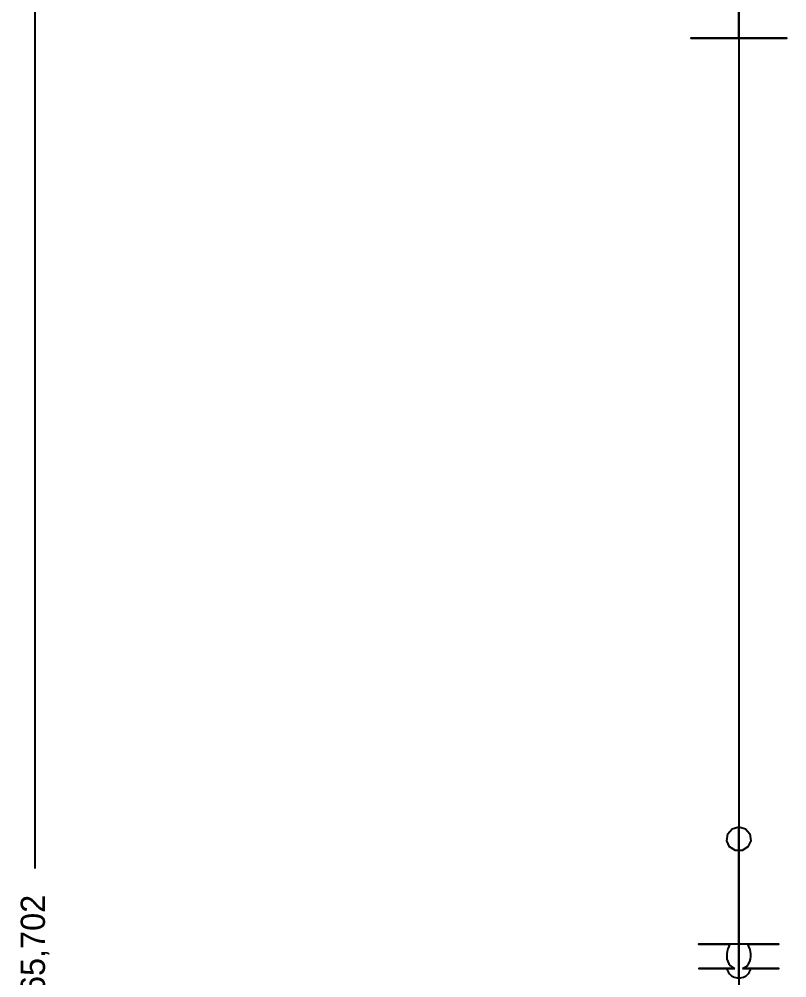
# Model space of a CAD drawing. Header units: millimetres. Extents: x -27 to 709, y -1034 to 466.
# Drawn here: x 320 to 414.9, y 229.8 to 348.4 of the extents above; entities that cross this region are included whole.
import ezdxf

# ---------------------------------------------------------------- set-up
doc = ezdxf.new("R2010")
doc.units = ezdxf.units.MM
doc.layers.add('DIMENSIONS', color=7, linetype='Continuous')
doc.layers.add('YZ_SIDE', color=7, linetype='Continuous')
doc.dimstyles.get("Standard").update_dxf_attribs({"dimtxt": 2.5, "dimasz": 2.5, "dimexe": 1.25, "dimexo": 0.625, "dimtad": 1, "dimcen": 2.5, "dimazin": 3, "dimtfac": 1, "dimtmove": 0, "dimatfit": 3})

# ---------------------------------------------------------------- blocks, each defined once
blk = doc.blocks.new('_CLOSEDFILLED')
at = {"color": 0, "linetype": 'BYBLOCK'}
blk.add_solid([(-1, 0.164), (0, 0), (-1, -0.164)], dxfattribs=at)
blk = doc.blocks.new('*D6')
for p, q in [((347, 465.7), (322, 465.7)), ((322, 243.35), (322, 462.7)), ((322, 3), (322, 222.35)), ((347, 0), (322, 0))]:
    blk.add_line(p, q)
at = {"layer": 'Defpoints'}
for p in [(347, 465.7), (322, 0), (347, 0)]:
    blk.add_point(p, dxfattribs=at)
at = {"layer": 'DIMENSIONS', "xscale": 3, "yscale": 3}
for p, rotation in [((322, 465.7), 90), ((322, 0), 270)]:
    blk.add_blockref('_CLOSEDFILLED', p, dxfattribs=dict(at, rotation=rotation))
at = {"layer": 'DIMENSIONS', "insert": (322, 232.85), "char_height": 3, "attachment_point": 5, "rotation": 90}
blk.add_mtext('465,702', dxfattribs=at)

msp = doc.modelspace()

# ---------------------------------------------------------------- linework, layer by layer
at = {"layer": 'YZ_SIDE'}
for points in [[(409, 406), (409, 106)], [(409, 386.9), (409, 125.1)], [(409, 346), (409, 386)], [(409, 346), (412.2438, 346), (414.4578, 346), (414.9389, 346), (413.5345, 346), (410.6904, 346), (407.3096, 346), (404.4655, 346), (403.0611, 346), (403.5422, 346), (405.7562, 346), (409, 346)], [(409, 346), (407.7836, 346), (406.9533, 346), (406.7729, 346), (407.2996, 346), (408.3661, 346), (409.6339, 346), (410.7004, 346), (411.2271, 346), (411.0467, 346), (410.2164, 346), (409, 346)], [(409, 346), (409, 186)], [(409, 248.5), (409.811, 248.2619), (410.3644, 247.6231), (410.4847, 246.7865), (410.1336, 246.0177), (409.4226, 245.5608), (408.5774, 245.5608), (407.8664, 246.0177), (407.5153, 246.7865), (407.6356, 247.6231), (408.189, 248.2619), (409, 248.5)], [(409, 248.5), (409.811, 248.2619), (410.3644, 247.6231), (410.4847, 246.7865), (410.1336, 246.0177), (409.4226, 245.5608), (408.5774, 245.5608), (407.8664, 246.0177), (407.5153, 246.7865), (407.6356, 247.6231), (408.189, 248.2619), (409, 248.5)], [(409, 229.8348), (409, 230.7922), (409, 232.3072), (409, 234.2769), (409, 236.5675), (409, 239.0233), (409, 241.4775), (409, 243.7634), (409, 245.7257), (409, 247.2311), (409, 248.1773), (409, 248.5)], [(409, 248.5), (409, 248.1773), (409, 247.2311), (409, 245.7257), (409, 243.7634), (409, 241.4775), (409, 239.0233), (409, 236.5675), (409, 234.2769), (409, 232.3072), (409, 230.7922), (409, 229.8348)], [(409, 229.8348), (409, 230.7922), (409, 232.3072), (409, 234.2769), (409, 236.5675), (409, 239.0233), (409, 241.4775), (409, 243.7634), (409, 245.7257), (409, 247.2311), (409, 248.1773), (409, 248.5)], [(409, 248.5), (409, 248.1773), (409, 247.2311), (409, 245.7257), (409, 243.7634), (409, 241.4775), (409, 239.0233), (409, 236.5675), (409, 234.2769), (409, 232.3072), (409, 230.7922), (409, 229.8348)], [(407.8961, 234), (406.7457, 234), (405.73, 234), (404.9098, 234), (404.3342, 234), (404.0375, 234), (404.0375, 234), (404.3342, 234), (404.9098, 234), (405.73, 234), (406.7457, 234), (407.8961, 234)], [(407.8961, 234), (406.7457, 234), (405.73, 234), (404.9098, 234), (404.3342, 234), (404.0375, 234), (404.0375, 234), (404.3342, 234), (404.9098, 234), (405.73, 234), (406.7457, 234), (407.8961, 234)], [(407.8961, 234), (407.7526, 233.7159), (407.639, 233.418), (407.557, 233.1094), (407.5097, 232.793), (407.5024, 232.473), (407.5414, 232.1555), (407.6327, 231.8501), (407.7802, 231.5691), (407.9828, 231.3261), (408.2339, 231.1334), (408.5222, 231)], [(407.8961, 234), (407.7526, 233.7159), (407.639, 233.418), (407.557, 233.1094), (407.5097, 232.793), (407.5024, 232.473), (407.5414, 232.1555), (407.6327, 231.8501), (407.7802, 231.5691), (407.9828, 231.3261), (408.2339, 231.1334), (408.5222, 231)], [(407.8961, 234), (407.7526, 233.7159), (407.639, 233.418), (407.557, 233.1094), (407.5097, 232.793), (407.5024, 232.473), (407.5414, 232.1555), (407.6327, 231.8501), (407.7802, 231.5691), (407.9828, 231.3261), (408.2339, 231.1334), (408.5222, 231)], [(407.8961, 234), (407.7526, 233.7159), (407.639, 233.418), (407.557, 233.1094), (407.5097, 232.793), (407.5024, 232.473), (407.5414, 232.1555), (407.6327, 231.8501), (407.7802, 231.5691), (407.9828, 231.3261), (408.2339, 231.1334), (408.5222, 231)], [(410.1039, 234), (409.9567, 234), (409.7851, 234), (409.5881, 234), (409.3663, 234), (409.1247, 234), (408.8753, 234), (408.6337, 234), (408.4119, 234), (408.2149, 234), (408.0433, 234), (407.8961, 234)], [(410.1039, 234), (409.9567, 234), (409.7851, 234), (409.5881, 234), (409.3663, 234), (409.1247, 234), (408.8753, 234), (408.6337, 234), (408.4119, 234), (408.2149, 234), (408.0433, 234), (407.8961, 234)], [(410.1039, 234), (409.9567, 234), (409.7851, 234), (409.5881, 234), (409.3663, 234), (409.1247, 234), (408.8753, 234), (408.6337, 234), (408.4119, 234), (408.2149, 234), (408.0433, 234), (407.8961, 234)], [(410.1039, 234), (409.9567, 234), (409.7851, 234), (409.5881, 234), (409.3663, 234), (409.1247, 234), (408.8753, 234), (408.6337, 234), (408.4119, 234), (408.2149, 234), (408.0433, 234), (407.8961, 234)], [(409.4778, 231), (409.7661, 231.1334), (410.0172, 231.3261), (410.2198, 231.5691), (410.3673, 231.8501), (410.4586, 232.1555), (410.4976, 232.473), (410.4903, 232.793), (410.443, 233.1094), (410.361, 233.418), (410.2474, 233.7159), (410.1039, 234)], [(409.4778, 231), (409.7661, 231.1334), (410.0172, 231.3261), (410.2198, 231.5691), (410.3673, 231.8501), (410.4586, 232.1555), (410.4976, 232.473), (410.4903, 232.793), (410.443, 233.1094), (410.361, 233.418), (410.2474, 233.7159), (410.1039, 234)], [(409.4778, 231), (409.7661, 231.1334), (410.0172, 231.3261), (410.2198, 231.5691), (410.3673, 231.8501), (410.4586, 232.1555), (410.4976, 232.473), (410.4903, 232.793), (410.443, 233.1094), (410.361, 233.418), (410.2474, 233.7159), (410.1039, 234)], [(409.4778, 231), (409.7661, 231.1334), (410.0172, 231.3261), (410.2198, 231.5691), (410.3673, 231.8501), (410.4586, 232.1555), (410.4976, 232.473), (410.4903, 232.793), (410.443, 233.1094), (410.361, 233.418), (410.2474, 233.7159), (410.1039, 234)], [(410.1039, 234), (411.2543, 234), (412.27, 234), (413.0902, 234), (413.6658, 234), (413.9625, 234), (413.9625, 234), (413.6658, 234), (413.0902, 234), (412.27, 234), (411.2543, 234), (410.1039, 234)], [(410.1039, 234), (411.2543, 234), (412.27, 234), (413.0902, 234), (413.6658, 234), (413.9625, 234), (413.9625, 234), (413.6658, 234), (413.0902, 234), (412.27, 234), (411.2543, 234), (410.1039, 234)], [(408.5222, 231), (407.2204, 231), (406.0458, 231), (405.0824, 231), (404.3992, 231), (404.0449, 231), (404.0449, 231), (404.3992, 231), (405.0824, 231), (406.0458, 231), (407.2204, 231), (408.5222, 231)], [(408.5222, 231), (407.2204, 231), (406.0458, 231), (405.0824, 231), (404.3992, 231), (404.0449, 231), (404.0449, 231), (404.3992, 231), (405.0824, 231), (406.0458, 231), (407.2204, 231), (408.5222, 231)], [(407.521, 231), (407.2004, 231), (406.9321, 231), (406.7237, 231), (406.5813, 231), (406.5091, 231), (406.5091, 231), (406.5813, 231), (406.7237, 231), (406.9321, 231), (407.2004, 231), (407.521, 231)], [(407.521, 231), (407.2004, 231), (406.9321, 231), (406.7237, 231), (406.5813, 231), (406.5091, 231), (406.5091, 231), (406.5813, 231), (406.7237, 231), (406.9321, 231), (407.2004, 231), (407.521, 231)], [(407.521, 231), (407.565, 230.8154), (407.6327, 230.6413), (407.7226, 230.4806), (407.8327, 230.3355), (407.9613, 230.2071), (408.1064, 230.0963), (408.266, 230.0039), (408.4379, 229.9308), (408.6196, 229.8778), (408.808, 229.8456), (409, 229.8348)], [(407.521, 231), (407.565, 230.8154), (407.6327, 230.6413), (407.7226, 230.4806), (407.8327, 230.3355), (407.9613, 230.2071), (408.1064, 230.0963), (408.266, 230.0039), (408.4379, 229.9308), (408.6196, 229.8778), (408.808, 229.8456), (409, 229.8348)], [(408.5222, 231), (408.2961, 231), (408.1123, 231), (407.9652, 231), (407.8485, 231), (407.7566, 231), (407.685, 231), (407.63, 231), (407.5885, 231), (407.5578, 231), (407.536, 231), (407.521, 231)], [(407.521, 231), (407.536, 231), (407.5578, 231), (407.5885, 231), (407.63, 231), (407.685, 231), (407.7566, 231), (407.8485, 231), (407.9652, 231), (408.1123, 231), (408.2961, 231), (408.5222, 231)], [(407.521, 231), (407.565, 230.8154), (407.6327, 230.6413), (407.7226, 230.4806), (407.8327, 230.3355), (407.9613, 230.2071), (408.1064, 230.0963), (408.266, 230.0039), (408.4379, 229.9308), (408.6196, 229.8778), (408.808, 229.8456), (409, 229.8348)], [(407.521, 231), (407.565, 230.8154), (407.6327, 230.6413), (407.7226, 230.4806), (407.8327, 230.3355), (407.9613, 230.2071), (408.1064, 230.0963), (408.266, 230.0039), (408.4379, 229.9308), (408.6196, 229.8778), (408.808, 229.8456), (409, 229.8348)], [(408.5222, 231), (408.2961, 231), (408.1123, 231), (407.9652, 231), (407.8485, 231), (407.7566, 231), (407.685, 231), (407.63, 231), (407.5885, 231), (407.5578, 231), (407.536, 231), (407.521, 231)], [(407.521, 231), (407.536, 231), (407.5578, 231), (407.5885, 231), (407.63, 231), (407.685, 231), (407.7566, 231), (407.8485, 231), (407.9652, 231), (408.1123, 231), (408.2961, 231), (408.5222, 231)], [(409, 229.8348), (409.192, 229.8456), (409.3804, 229.8778), (409.5621, 229.9308), (409.734, 230.0039), (409.8936, 230.0963), (410.0387, 230.2071), (410.1673, 230.3355), (410.2774, 230.4806), (410.3673, 230.6413), (410.435, 230.8154), (410.479, 231)], [(409, 229.8348), (409.192, 229.8456), (409.3804, 229.8778), (409.5621, 229.9308), (409.734, 230.0039), (409.8936, 230.0963), (410.0387, 230.2071), (410.1673, 230.3355), (410.2774, 230.4806), (410.3673, 230.6413), (410.435, 230.8154), (410.479, 231)], [(409, 229.8348), (409.192, 229.8456), (409.3804, 229.8778), (409.5621, 229.9308), (409.734, 230.0039), (409.8936, 230.0963), (410.0387, 230.2071), (410.1673, 230.3355), (410.2774, 230.4806), (410.3673, 230.6413), (410.435, 230.8154), (410.479, 231)], [(409, 229.8348), (409.192, 229.8456), (409.3804, 229.8778), (409.5621, 229.9308), (409.734, 230.0039), (409.8936, 230.0963), (410.0387, 230.2071), (410.1673, 230.3355), (410.2774, 230.4806), (410.3673, 230.6413), (410.435, 230.8154), (410.479, 231)], [(409.4778, 231), (409.7039, 231), (409.8877, 231), (410.0348, 231), (410.1515, 231), (410.2434, 231), (410.315, 231), (410.37, 231), (410.4115, 231), (410.4422, 231), (410.464, 231), (410.479, 231)], [(410.479, 231), (410.464, 231), (410.4422, 231), (410.4115, 231), (410.37, 231), (410.315, 231), (410.2434, 231), (410.1515, 231), (410.0348, 231), (409.8877, 231), (409.7039, 231), (409.4778, 231)], [(409.4778, 231), (410.7796, 231), (411.9542, 231), (412.9176, 231), (413.6008, 231), (413.9551, 231), (413.9551, 231), (413.6008, 231), (412.9176, 231), (411.9542, 231), (410.7796, 231), (409.4778, 231)], [(409.4778, 231), (409.7039, 231), (409.8877, 231), (410.0348, 231), (410.1515, 231), (410.2434, 231), (410.315, 231), (410.37, 231), (410.4115, 231), (410.4422, 231), (410.464, 231), (410.479, 231)], [(410.479, 231), (410.464, 231), (410.4422, 231), (410.4115, 231), (410.37, 231), (410.315, 231), (410.2434, 231), (410.1515, 231), (410.0348, 231), (409.8877, 231), (409.7039, 231), (409.4778, 231)], [(409.4778, 231), (410.7796, 231), (411.9542, 231), (412.9176, 231), (413.6008, 231), (413.9551, 231), (413.9551, 231), (413.6008, 231), (412.9176, 231), (411.9542, 231), (410.7796, 231), (409.4778, 231)], [(410.479, 231), (410.7996, 231), (411.0679, 231), (411.2763, 231), (411.4187, 231), (411.4909, 231), (411.4909, 231), (411.4187, 231), (411.2763, 231), (411.0679, 231), (410.7996, 231), (410.479, 231)], [(410.479, 231), (410.7996, 231), (411.0679, 231), (411.2763, 231), (411.4187, 231), (411.4909, 231), (411.4909, 231), (411.4187, 231), (411.2763, 231), (411.0679, 231), (410.7996, 231), (410.479, 231)]]:
    msp.add_lwpolyline(points, dxfattribs=at)

# ---------------------------------------------------------------- dimensions: what is measured, and where the dimension line sits
at = {"layer": 'DIMENSIONS'}
dim = msp.add_linear_dim(base=(322, 0), p1=(347, 0), p2=(347, 465.702), angle=90, dimstyle='Standard', override={"dimtxt": 3, "dimasz": 3, "dimdec": 3}, dxfattribs=at)
dim.commit()
dim.dimension.update_dxf_attribs({"geometry": '*D6', "text_midpoint": (322, 232.851)})

doc.saveas('drawing.dxf')
